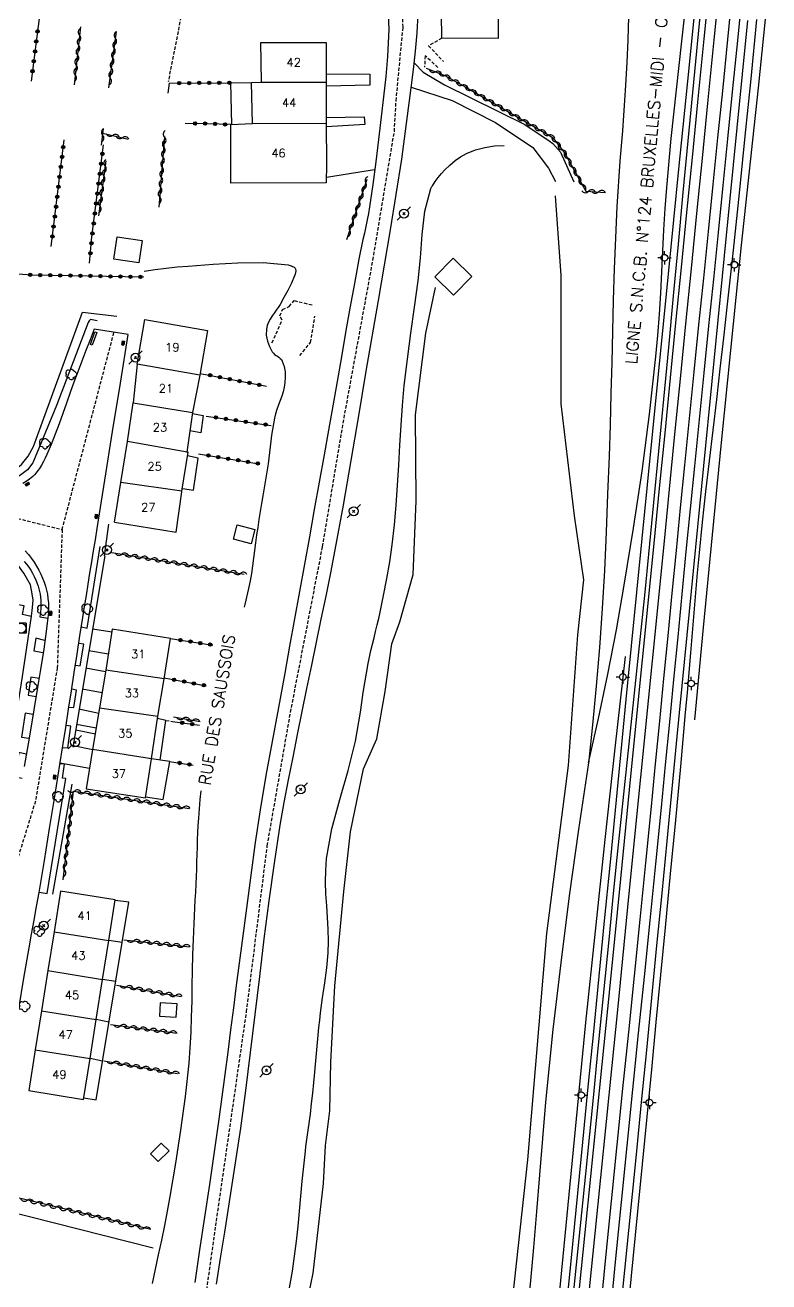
# Model space of a CAD drawing. Header units: millimetres. Extents: x 149998 to 151001, y 150999 to 152001.
# Drawn here: x 150264.9 to 150376.3, y 151221.3 to 151409.5 of the extents above; entities that cross this region are included whole.
import ezdxf
from ezdxf.enums import TextEntityAlignment as Align

# ---------------------------------------------------------------- set-up
doc = ezdxf.new("R2010")
doc.units = ezdxf.units.MM
doc.linetypes.add('DASHED', pattern=[0.75, 0.5, -0.25])
doc.layers.get('0').update_dxf_attribs({"linetype": 'CONTINUOUS'})
for name, color, linetype in [('W0001', 6, 'DASHED'), ('W0008', 7, 'CONTINUOUS'), ('W0014', 7, 'CONTINUOUS'), ('W0017', 7, 'CONTINUOUS'), ('W0101', 7, 'CONTINUOUS'), ('W0104', 1, 'CONTINUOUS'), ('W0112', 1, 'DASHED'), ('W0211', 2, 'CONTINUOUS'), ('W0214', 2, 'CONTINUOUS'), ('W0300', 7, 'CONTINUOUS'), ('W0310', 3, 'CONTINUOUS'), ('W0322', 7, 'CONTINUOUS'), ('W0323', 7, 'CONTINUOUS'), ('W0330', 7, 'CONTINUOUS'), ('W0333', 7, 'CONTINUOUS'), ('W0401', 7, 'CONTINUOUS'), ('W0402', 7, 'CONTINUOUS'), ('W0420', 7, 'CONTINUOUS'), ('W0473', 7, 'CONTINUOUS'), ('W0610', 7, 'CONTINUOUS'), ('W0700', 7, 'CONTINUOUS'), ('W0989', 7, 'CONTINUOUS'), ('W0991', 7, 'CONTINUOUS'), ('W1102', 7, 'CONTINUOUS')]:
    doc.layers.add(name, color=color, linetype=linetype)
doc.styles.get("Standard").update_dxf_attribs({"font": 'romans.shx', "width": 0.85})

# ---------------------------------------------------------------- blocks, each defined once
blk = doc.blocks.new('T300')
for p, q in [((-0.8, 0.51), (-0.86, 0.34)), ((-0.86, 0.34), (-0.86, 0.17)), ((-0.86, 0.17), (-0.74, 0.06)), ((-0.69, 0.63), (-0.8, 0.51)), ((-0.8, -0.06), (-0.74, 0.06)), ((-0.74, 0.06), (-0.69, 0.11)), ((-0.57, 0.69), (-0.69, 0.63)), ((-0.46, 0.69), (-0.57, 0.69)), ((-0.29, 0.63), (-0.46, 0.69)), ((-0.29, 0.63), (-0.17, 0.74)), ((-0.23, 0.57), (-0.29, 0.63)), ((-0.17, 0.74), (-0.06, 0.8)), ((-0.06, 0.8), (0.06, 0.8)), ((0.06, 0.8), (0.23, 0.74)), ((0.23, 0.74), (0.34, 0.63)), ((0.34, 0.63), (0.4, 0.51)), ((0.46, 0.46), (0.34, 0.46)), ((0.4, 0.51), (0.4, 0.46)), ((0.57, 0.4), (0.46, 0.46)), ((0.57, 0.4), (0.69, 0.29)), ((0.69, 0.29), (0.74, 0.17)), ((0.74, 0.06), (0.69, -0.17)), ((0.74, 0.17), (0.74, 0.06)), ((-0.8, -0.17), (-0.8, -0.06)), ((-0.8, -0.23), (-0.8, -0.17)), ((-0.74, -0.34), (-0.8, -0.23)), ((-0.69, -0.4), (-0.74, -0.34)), ((-0.51, -0.46), (-0.69, -0.4)), ((-0.4, -0.46), (-0.51, -0.46)), ((-0.4, -0.46), (-0.34, -0.46)), ((-0.34, -0.46), (-0.34, -0.4)), ((-0.34, -0.51), (-0.34, -0.46)), ((-0.29, -0.63), (-0.34, -0.51)), ((-0.17, -0.74), (-0.29, -0.63)), ((-0.06, -0.8), (-0.17, -0.74)), ((0.06, -0.8), (-0.06, -0.8)), ((0.17, -0.74), (0.06, -0.8)), ((0.23, -0.69), (0.17, -0.74)), ((0.29, -0.46), (0.23, -0.46)), ((0.29, -0.63), (0.23, -0.69)), ((0.46, -0.4), (0.29, -0.46)), ((0.34, -0.51), (0.29, -0.63)), ((0.34, -0.51), (0.34, -0.46)), ((0.57, -0.34), (0.46, -0.4)), ((0.63, -0.29), (0.57, -0.34)), ((0.69, -0.17), (0.63, -0.29))]:
    blk.add_line(p, q)
blk = doc.blocks.new('T473')
for p, q in [((-0.166667, 0.166667), (0.166667, -0.166667)), ((-0.166667, -0.166667), (0.166667, 0.166667)), ((0.500001, 0.500001), (1.000002, 1.000002)), ((-1.000002, -1.000002), (-0.500001, -0.500001))]:
    blk.add_line(p, q)
blk.add_ellipse((0, 0), major_axis=(0.471405, 0.471405), ratio=1, start_param=5.4977871438, end_param=11.780972451)
blk = doc.blocks.new('T610')
for p, q in [((-0.500001, 0), (-1.000002, 0)), ((0, 0.500001), (0, 1.000002)), ((0.500001, 0), (1.000002, 0)), ((0, -0.500001), (0, -1.000002))]:
    blk.add_line(p, q)
blk.add_ellipse((0, 0), major_axis=(-0.353554, 0.353554), ratio=1, start_param=3.926990817, end_param=10.2101761242)
blk = doc.blocks.new('T401')
for p, q in [((-0.3, 0.3), (0, 0.3)), ((-0.3, -0.25), (-0.3, 0.3)), ((-0.3, 0.15), (0, 0.15)), ((-0.3, 0), (0, 0)), ((0, 0.3), (0, -0.25)), ((-0.3, -0.15), (0, -0.15)), ((-0.3, -0.25), (-0.3, -0.3)), ((-0.3, -0.3), (0, -0.3)), ((0, -0.3), (0, -0.25))]:
    blk.add_line(p, q)
blk = doc.blocks.new('T420')
for p, q in [((0.75, 0.75), (-0.75, 0.75)), ((-0.75, 0.75), (-0.75, -0.75)), ((0.75, 0.75), (0.75, -0.75)), ((0.75, -0.75), (-0.75, -0.75))]:
    blk.add_line(p, q)
blk.add_ellipse((0, 0), major_axis=(-0.53, 0.53), ratio=1, start_param=3.926991, end_param=10.210176)
blk = doc.blocks.new('t310o')
at = {"color": 0, "linetype": 'Continuous'}
for centre, start, end in [((-0.5, 0.38), 216.8699, 323.1304), ((0.5, -0.37), 36.8699, 143.1303)]:
    blk.add_arc(centre, 0.625, start, end, dxfattribs=at)
blk = doc.blocks.new('t323o')
at = {"color": 0, "linetype": 'Continuous'}
for radius in [0.25, 0.15]:
    blk.add_circle((0, 0), radius, dxfattribs=at)
blk = doc.blocks.new('t322o')
at = {"color": 0, "linetype": 'Continuous'}
for radius in [0.25, 0.15]:
    blk.add_circle((0, 0), radius, dxfattribs=at)

msp = doc.modelspace()

# ---------------------------------------------------------------- linework, layer by layer
at = {"layer": 'W0001'}
for points in [[(150287.74, 151171), (150287.63, 151173.52), (150288.22, 151188.39), (150290.55, 151208.94), (150293.44, 151229.66), (150298.06, 151261.73), (150301.16, 151286.59), (150304.65, 151306.6), (150309.45, 151331.41), (150312.53, 151349.9), (150316.99, 151374.32), (150320.2, 151393.6), (150320.46, 151398.2), (150321.5, 151409.2), (150320.9, 151429)], [(150270.43, 151333.96), (150278.2, 151363.51)], [(150193.22, 151354.82), (150209.02, 151350.07), (150244.12, 151340.6), (150270.43, 151333.96)], [(150270.43, 151333.96), (150269.7, 151313.27), (150266.43, 151293.28), (150260.65, 151274.61)]]:
    msp.add_lwpolyline(points, dxfattribs=at)
at = {"layer": 'W0008'}
for points in [[(150318.79, 151421.76), (150318.83, 151420.39), (150318.88, 151419.02), (150318.93, 151417.65), (150318.98, 151416.28), (150319.03, 151415.23), (150319.09, 151414.17), (150319.16, 151413.12), (150319.22, 151412.06), (150319.28, 151411.01), (150319.33, 151409.95), (150319.35, 151408.89), (150319.33, 151407.84), (150319.18, 151404.81), (150318.91, 151401.8), (150318.56, 151398.79), (150318.22, 151395.79), (150317.83, 151392.41), (150317.41, 151389.04), (150316.96, 151385.67), (150316.48, 151382.31)], [(150322.71, 151400.11), (150323.06, 151402.86), (150323.36, 151405.62), (150323.6, 151408.38), (150323.75, 151411.15)], [(150293.56, 151220.96), (150294.17, 151224.85), (150294.79, 151228.74), (150295.41, 151232.63), (150296.02, 151236.52), (150296.62, 151240.41), (150297.18, 151244.31), (150297.96, 151249.97), (150298.67, 151255.65), (150299.36, 151261.32), (150300.03, 151267), (150300.72, 151272.68), (150301.45, 151278.35), (150302.23, 151284.01), (150303.1, 151289.67), (150303.69, 151293.08), (150304.34, 151296.47), (150305.02, 151299.86), (150305.69, 151303.26), (150306.39, 151306.72), (150307.1, 151310.18), (150307.82, 151313.63), (150308.54, 151317.09), (150309.26, 151320.54), (150309.97, 151324), (150310.66, 151327.47), (150311.33, 151330.93), (150312.56, 151337.61), (150313.72, 151344.3), (150314.86, 151350.99), (150316, 151357.68), (150317.84, 151368.26), (150319.64, 151378.85), (150321.3, 151389.46), (150322.71, 151400.11)], [(150316.48, 151382.31), (150316.32, 151381.32), (150316.13, 151380.33), (150315.93, 151379.35), (150315.72, 151378.37), (150315.5, 151377.39), (150315.29, 151376.42), (150315.08, 151375.44), (150314.89, 151374.45), (150314.22, 151370.8), (150313.55, 151367.14), (150312.9, 151363.48), (150312.26, 151359.82), (150311.62, 151356.15), (150310.98, 151352.49), (150310.34, 151348.83), (150309.68, 151345.17), (150308.95, 151341.08), (150308.21, 151336.98), (150307.47, 151332.89), (150306.73, 151328.8), (150305.99, 151324.71), (150305.25, 151320.61), (150304.51, 151316.52), (150303.77, 151312.43), (150302.83, 151307.33), (150301.88, 151302.23), (150300.96, 151297.13), (150300.1, 151292.01), (150299.36, 151287.11), (150298.69, 151282.2), (150298.05, 151277.28), (150297.4, 151272.37), (150296.96, 151269.03), (150296.52, 151265.69), (150296.09, 151262.35), (150295.66, 151259.01), (150295.23, 151255.67), (150294.8, 151252.34), (150294.36, 151249), (150293.91, 151245.66), (150293.22, 151240.76), (150292.5, 151235.86), (150291.76, 151230.96), (150291.02, 151226.07), (150290.29, 151221.17)], [(150275.25, 151363.98), (150274.63, 151362.38), (150274, 151360.78), (150273.39, 151359.18), (150272.77, 151357.57), (150272.2, 151356.02), (150271.64, 151354.47), (150271.09, 151352.91), (150270.54, 151351.35), (150269.98, 151349.8), (150269.4, 151348.25), (150268.78, 151346.72), (150268.12, 151345.2), (150267.88, 151344.66), (150267.62, 151344.14), (150267.34, 151343.62), (150267.03, 151343.12), (150266.8, 151342.79), (150266.56, 151342.48), (150266.3, 151342.18), (150266.02, 151341.9), (150265.55, 151341.52), (150265.06, 151341.18), (150264.54, 151340.87)], [(150280.3, 151363.17), (150275.25, 151363.98)], [(150266.99, 151279.58), (150267.78, 151284.39), (150268.55, 151289.19), (150269.32, 151294), (150270.09, 151298.8), (150270.53, 151301.55), (150270.96, 151304.3), (150271.38, 151307.05), (150271.81, 151309.79), (150272.24, 151312.54), (150272.67, 151315.29), (150273.1, 151318.04), (150273.53, 151320.79), (150273.8, 151322.45), (150274.07, 151324.11), (150274.33, 151325.78), (150274.6, 151327.44), (150274.87, 151329.11), (150275.14, 151330.77), (150275.41, 151332.44), (150275.68, 151334.1), (150276.84, 151341.37), (150278, 151348.63), (150279.15, 151355.9), (150280.3, 151363.17)], [(150264.87, 151330.79), (150265.37, 151330.22), (150265.84, 151329.63), (150266.24, 151329.07), (150266.6, 151328.49), (150266.93, 151327.89), (150267.24, 151327.28), (150267.49, 151326.7), (150267.73, 151326.1), (150267.93, 151325.5), (150268.09, 151324.89), (150268.22, 151324.27), (150268.31, 151323.64), (150268.37, 151323), (150268.4, 151322.37), (150268.38, 151321.55), (150268.3, 151320.73), (150268.2, 151319.92), (150268.1, 151319.1), (150267.69, 151316.06), (150267.21, 151313.02), (150266.71, 151309.99), (150266.21, 151306.96), (150265.5, 151302.72), (150264.76, 151298.48)]]:
    msp.add_lwpolyline(points, dxfattribs=at)
at = {"layer": 'W0014'}
for points in [[(150204.99, 151382.59), (150200.78, 151370.11), (150200.51, 151368.57), (150200.51, 151366.74), (150200.85, 151363.88), (150201.89, 151361.12), (150202.98, 151359.21), (150204.57, 151357.57), (150206.6, 151355.91), (150208.11, 151355.1), (150222.17, 151351.41), (150239.36, 151346.91), (150254.14, 151342.94), (150256.73, 151342.33), (150258.89, 151342.04), (150260.82, 151342.06), (150262.17, 151342.3), (150263.36, 151342.92), (150264.35, 151343.69), (150265.32, 151344.96), (150266.12, 151346.41), (150273.49, 151366.52), (150278.6, 151365.9)], [(150275.7, 151365.23), (150274.69, 151365.43), (150274.46, 151365.22), (150274.34, 151364.99), (150269.58, 151352.55), (150266.02, 151343.96), (150265.22, 151342.9), (150264.03, 151341.99), (150262.84, 151341.37), (150261.29, 151340.99), (150259.92, 151340.88), (150258.86, 151340.87), (150254.19, 151341.65), (150253.31, 151341.88), (150253.1, 151341.06)], [(150262.13, 151297.1), (150264.48, 151311.98), (150265.82, 151321), (150266.01, 151322.29), (150266.11, 151323.4), (150265.93, 151324.35), (150265.67, 151325.7), (150264.67, 151327.41), (150263.64, 151328.88), (150261.55, 151330.4), (150259.96, 151331.27), (150257.43, 151332.12), (150251.76, 151333.72), (150235.38, 151337.87), (150223.08, 151340.94), (150200.91, 151346.87), (150194.69, 151348.57)], [(150276.77, 151330.04), (150277.44, 151334.75)], [(150276.82, 151330.04), (150272.04, 151301.36)], [(150273.31, 151319.38), (150274.16, 151319.21), (150276.15, 151331.42)], [(150264.76, 151329.2), (150265.11, 151328.79), (150265.43, 151328.35), (150265.72, 151327.9), (150266, 151327.41), (150266.25, 151326.91), (150266.47, 151326.4), (150266.68, 151325.87), (150266.82, 151325.48), (150266.95, 151325.08), (150267.06, 151324.68), (150267.14, 151324.27), (150267.2, 151323.83), (150267.24, 151323.38), (150267.25, 151322.93), (150267.24, 151322.48), (150267.23, 151322.09), (150267.19, 151321.69), (150267.14, 151321.3), (150267.07, 151320.91)], [(150267.07, 151320.91), (150268.29, 151320.69)], [(150267.84, 151317.35), (150266.47, 151317.71), (150266.18, 151315.8), (150267.57, 151315.56)], [(150272.41, 151313.67), (150273.15, 151313.56), (150273.69, 151316.79), (150272.92, 151316.92)], [(150266.97, 151311.66), (150265.72, 151311.87), (150265.33, 151309.15), (150266.54, 151308.96)], [(150271.44, 151307.38), (150272.19, 151307.33), (150272.6, 151309.89), (150271.86, 151310.05)], [(150266.09, 151306.26), (150264.88, 151306.47), (150264.35, 151302.86), (150265.48, 151302.71)], [(150270.49, 151301.3), (150271.28, 151301.27), (150271.74, 151304.5), (150271.02, 151304.64)], [(150265.06, 151300.31), (150263.92, 151300.55), (150263.4, 151296.92), (150264.44, 151296.71)], [(150267.01, 151279.64), (150268.18, 151279.45), (150270.97, 151296.66), (150270.48, 151296.72), (150270.77, 151298.83), (150270.1, 151298.87)], [(150271.9, 151295.83), (150268.98, 151279.34)], [(150262.46, 151253.04), (150263.2, 151257.61), (150263.95, 151262.18), (150264.71, 151266.75), (150265.5, 151271.31), (150265.86, 151273.38), (150266.23, 151275.45), (150266.61, 151277.52), (150266.99, 151279.58)]]:
    msp.add_lwpolyline(points, dxfattribs=at)
at = {"layer": 'W0017'}
for points in [[(150323.17, 151403.88), (150324.54, 151402.47), (150327.7, 151400.59), (150339.75, 151394.63), (150343.39, 151392.18), (150343.92, 151391.81), (150345.07, 151390.49), (150347.08, 151386.02)], [(150322.72, 151400.23), (150328.84, 151398.22), (150335.34, 151394.91), (150340.97, 151391.17), (150343.27, 151388.09), (150344.32, 151386.11)], [(150317.21, 151387.83), (150310.01, 151386.67)], [(150265.81, 151320.95), (150264.51, 151321.22), (150264.75, 151322.53), (150263.85, 151322.71)], [(150277.92, 151318.58), (150274.99, 151319.05)], [(150277.39, 151315.29), (150274.44, 151315.79)], [(150273.97, 151313.25), (150276.92, 151312.68)], [(150273.45, 151310.11), (150276.42, 151309.54)], [(150272.94, 151307.09), (150275.92, 151306.45)], [(150275.44, 151303.31), (150272.46, 151303.93)], [(150272.56, 151304.82), (150275.55, 151304.29)], [(150275.04, 151300.95), (150272.07, 151301.56)], [(150270.08, 151299.02), (150274.53, 151298.22)]]:
    msp.add_lwpolyline(points, dxfattribs=at)
at = {"layer": 'W0101'}
msp.add_lwpolyline([(150335.77, 151407.53), (150327.3, 151407.54), (150327.18, 151418.58), (150335.72, 151418.64)], close=True, dxfattribs=at)
for points in [[(150300.32, 151400.99), (150300.21, 151406.92), (150309.97, 151406.91)], [(150309.97, 151406.91), (150309.99, 151400.96)], [(150298.95, 151394.79), (150298.8, 151400.92), (150300.32, 151400.99)], [(150309.99, 151400.96), (150310, 151394.85)], [(150310, 151394.85), (150310.02, 151388.68), (150310, 151385.88), (150295.69, 151385.86), (150295.68, 151394.61), (150298.95, 151394.79)], [(150281.65, 151358.73), (150282.81, 151365.42), (150292.23, 151363.79)], [(150292.23, 151363.79), (150291.08, 151357.1)], [(150281.65, 151358.73), (150281.06, 151352.95)], [(150291.08, 151357.1), (150289.98, 151351.48)], [(150280.22, 151347.14), (150280.22, 151347.15), (150281.06, 151352.95)], [(150289.98, 151351.48), (150289.13, 151345.58), (150289.14, 151345.58)], [(150279.24, 151341.03), (150280.22, 151347.14)], [(150288.36, 151339.7), (150289.29, 151345.55), (150289.14, 151345.58)], [(150278.29, 151335.05), (150279.24, 151341.03)], [(150278.29, 151335.05), (150287.51, 151333.59), (150288.35, 151339.61), (150288.36, 151339.7)], [(150277.94, 151319.03), (150276.96, 151312.92)], [(150285.72, 151311.6), (150286.67, 151317.64), (150277.94, 151319.03)], [(150276.96, 151312.92), (150276.05, 151307.27)], [(150284.76, 151306.02), (150285.72, 151311.6)], [(150276.05, 151307.27), (150275, 151301.01)], [(150283.8, 151299.63), (150284.76, 151306.02)], [(150275, 151301.01), (150274.01, 151295.15), (150282.92, 151293.8), (150283.8, 151299.63)], [(150270.21, 151279.82), (150269.24, 151273.73)], [(150277.42, 151272.42), (150278.39, 151278.52), (150270.21, 151279.82)], [(150269.24, 151273.73), (150268.3, 151267.9)], [(150276.49, 151266.59), (150277.42, 151272.42)], [(150268.3, 151267.9), (150267.34, 151261.9)], [(150275.54, 151260.59), (150276.49, 151266.59)], [(150267.34, 151261.9), (150266.41, 151256.05)], [(150274.61, 151254.74), (150275.54, 151260.59)], [(150266.41, 151256.05), (150265.43, 151249.95), (150273.64, 151248.62), (150274.61, 151254.74)]]:
    msp.add_lwpolyline(points, dxfattribs=at)
at = {"layer": 'W0104'}
for points in [[(150295.83, 151394.62), (150295.83, 151394.62), (150295.71, 151400.89), (150298.8, 151400.92)], [(150289.96, 151351.33), (150289.96, 151351.34), (150291.54, 151351.03), (150291.19, 151348.45), (150289.58, 151348.74), (150289.58, 151348.74)], [(150288.43, 151340.11), (150288.46, 151340.11), (150290.1, 151339.85), (150290.81, 151344.67), (150289.21, 151345.01), (150289.2, 151345)], [(150285.1, 151299.44), (150285.1, 151299.44), (150285.98, 151305.38), (150284.71, 151305.68), (150284.71, 151305.67)], [(150282.93, 151293.91), (150282.94, 151293.92), (150285.55, 151293.52), (150286.54, 151299.23), (150283.48, 151299.68), (150283.48, 151299.68)], [(150273.68, 151248.87), (150273.67, 151248.87), (150275.54, 151248.57), (150280.41, 151278.14), (150278.37, 151278.39)], [(150278.37, 151278.39), (150278.37, 151278.39)], [(150279.42, 151272.12), (150277.42, 151272.42), (150277.42, 151272.43)], [(150278.46, 151266.29), (150276.49, 151266.59), (150276.49, 151266.59)], [(150277.45, 151260.17), (150275.54, 151260.59), (150275.54, 151260.59)], [(150276.49, 151254.36), (150274.61, 151254.74)]]:
    msp.add_lwpolyline(points, dxfattribs=at)
for points in [[(150278.17, 151374.46), (150278.66, 151377.83), (150282.42, 151377.28), (150281.93, 151373.92)], [(150329.02, 151374.63), (150326.27, 151371.82), (150329.08, 151369.08), (150331.83, 151371.89)], [(150296.1, 151332.53), (150296.66, 151334.65), (150299.31, 151333.95), (150298.74, 151331.82)], [(150285.14, 151263.1), (150285.02, 151261.09), (150287.52, 151260.94), (150287.65, 151262.94)], [(150283.67, 151240.45), (150285.28, 151242.07), (150286.44, 151240.93), (150284.83, 151239.3), (150283.67, 151240.45)]]:
    msp.add_lwpolyline(points, close=True, dxfattribs=at)
at = {"layer": 'W0112'}
for points in [[(150288.3, 151419.3), (150288.14, 151417.82), (150288.03, 151416.48), (150287.39, 151411.96), (150287.54, 151411.64), (150288.37, 151411.48), (150286.32, 151401.04)], [(150327.3, 151407.54), (150325.33, 151406.41), (150327.57, 151404.05)], [(150326.71, 151403.18), (150324.81, 151404.93), (150324.73, 151403.2)], [(150301.87, 151361.92), (150303.37, 151365.32), (150303.06, 151365.98), (150303.46, 151366.92), (150304.43, 151367.37), (150305.19, 151368.25), (150307.98, 151367.58)], [(150306.03, 151360.02), (150307.64, 151361.97), (150308.3, 151365.9)], [(150285.98, 151305.36), (150286.96, 151305.23)]]:
    msp.add_lwpolyline(points, dxfattribs=at)
at = {"layer": 'W0211'}
for points in [[(150349.28, 151299.04), (150350.77, 151305.65), (150352.17, 151312.29), (150353.46, 151318.95), (150354.64, 151325.62), (150356.04, 151334.15), (150357.31, 151342.7), (150358.43, 151351.27), (150359.39, 151359.87), (150359.68, 151363.03), (150359.91, 151366.2), (150360.1, 151369.37), (150360.26, 151372.54), (150360.41, 151375.71), (150360.58, 151378.88), (150360.77, 151382.04), (150361.02, 151385.21), (150361.69, 151392.52), (150362.46, 151399.83), (150363.28, 151407.12), (150364.09, 151414.42)], [(150376.31, 151415.83), (150375.51, 151407.97), (150374.69, 151400.12), (150373.85, 151392.27), (150373.02, 151384.41), (150372.18, 151376.56), (150371.36, 151368.71), (150370.55, 151360.85), (150369.17, 151347), (150367.81, 151333.15), (150366.47, 151319.3), (150365.14, 151305.45)], [(150347.08, 151219.92), (150347.68, 151225.77), (150348.28, 151231.63), (150348.88, 151237.48), (150349.48, 151243.4), (150350.07, 151249.33), (150350.65, 151255.25), (150351.24, 151261.18), (150351.82, 151267.1), (150352.41, 151273.02), (150353, 151278.95), (150353.6, 151284.87), (150354.19, 151290.54), (150354.78, 151296.22), (150355.37, 151301.89), (150355.97, 151307.56), (150356.57, 151313.23), (150357.16, 151318.91), (150357.75, 151324.58), (150358.32, 151330.26), (150359.08, 151338), (150359.83, 151345.73), (150360.57, 151353.48), (150361.3, 151361.22), (150362.03, 151368.96), (150362.76, 151376.7), (150363.49, 151384.44), (150364.22, 151392.18), (150366.04, 151411.31)], [(150373.09, 151410.23), (150371.49, 151394.11), (150369.89, 151377.99), (150368.05, 151359.23), (150366.21, 151340.47), (150364.38, 151321.71), (150362.54, 151302.95), (150361.78, 151295.13), (150361.01, 151287.3), (150360.25, 151279.48), (150359.49, 151271.65), (150358.73, 151263.83), (150357.96, 151256.01), (150357.19, 151248.18), (150356.42, 151240.36), (150354.67, 151223.02), (150352.91, 151205.68)], [(150304.14, 151218.45), (150304.92, 151222.91), (150305.26, 151225.14), (150305.54, 151227.38), (150305.78, 151229.63), (150305.99, 151231.88), (150306.19, 151234.13), (150306.4, 151236.37), (150306.62, 151238.62), (150306.88, 151240.86), (150306.96, 151241.56), (150307.06, 151242.26), (150307.15, 151242.95), (150307.25, 151243.64), (150307.35, 151244.34), (150307.44, 151245.03), (150307.53, 151245.73), (150307.62, 151246.42), (150307.8, 151247.99), (150307.97, 151249.57), (150308.13, 151251.14), (150308.28, 151252.71), (150308.39, 151253.82), (150308.5, 151254.93), (150308.6, 151256.04), (150308.7, 151257.15), (150308.81, 151258.26), (150308.91, 151259.37), (150309.03, 151260.48), (150309.14, 151261.59), (150309.43, 151263.83), (150309.77, 151266.06), (150310.07, 151268.3), (150310.27, 151270.55), (150310.32, 151272.32), (150310.27, 151274.09), (150310.18, 151275.85), (150310.06, 151277.61), (150309.95, 151279.38), (150309.89, 151281.15), (150309.91, 151282.92), (150310.05, 151284.7), (150310.83, 151289.15), (150312.02, 151293.54), (150313.3, 151297.88), (150314.37, 151302.25), (150314.65, 151303.7), (150314.9, 151305.15), (150315.12, 151306.61), (150315.34, 151308.08), (150315.55, 151309.54), (150315.77, 151311), (150316.01, 151312.46), (150316.28, 151313.91), (150316.48, 151314.87), (150316.7, 151315.84), (150316.93, 151316.8), (150317.17, 151317.75), (150317.4, 151318.71), (150317.64, 151319.67), (150317.86, 151320.63), (150318.07, 151321.6), (150318.58, 151324.1), (150319.07, 151326.61), (150319.51, 151329.14), (150319.88, 151331.67), (150320.22, 151334.65), (150320.48, 151337.63), (150320.69, 151340.62), (150320.86, 151343.6), (150321.02, 151346.59), (150321.2, 151349.58), (150321.42, 151352.56), (150321.69, 151355.54), (150322.15, 151359.47), (150322.67, 151363.38), (150323.22, 151367.29), (150323.77, 151371.2), (150324.12, 151374.65), (150324.37, 151378.14), (150324.79, 151381.64), (150325.65, 151385.05), (150325.7, 151385.16), (150325.76, 151385.26), (150325.82, 151385.37), (150325.89, 151385.46), (150326.32, 151386.09), (150326.77, 151386.71), (150327.25, 151387.3), (150327.78, 151387.86), (150328.51, 151388.55), (150329.29, 151389.22), (150330.12, 151389.81), (150331.02, 151390.3), (150332.37, 151390.83), (150333.77, 151391.21), (150335.2, 151391.44), (150336.65, 151391.51)], [(150282.71, 151372.64), (150284.36, 151372.91), (150286.01, 151373.13), (150287.67, 151373.3), (150289.33, 151373.43), (150293.04, 151373.69), (150296.77, 151373.92), (150300.53, 151373.94), (150304.27, 151373.6), (150304.44, 151373.57), (150304.61, 151373.52), (150304.78, 151373.46), (150304.94, 151373.38), (150305.07, 151373.32), (150305.2, 151373.24), (150305.32, 151373.13), (150305.41, 151372.99), (150305.45, 151372.72), (150305.41, 151372.45), (150305.32, 151372.2), (150305.23, 151371.97), (150304.79, 151370.85), (150304.24, 151369.77), (150303.65, 151368.73), (150303.07, 151367.68), (150302.81, 151367.23), (150302.51, 151366.8), (150302.2, 151366.38), (150301.9, 151365.95), (150301.6, 151365.5), (150301.35, 151365.02), (150301.15, 151364.51), (150301.03, 151363.97), (150301.02, 151363.07), (150301.2, 151362.19), (150301.51, 151361.36), (150301.92, 151360.58), (150302.07, 151360.37), (150302.26, 151360.2), (150302.47, 151360.05), (150302.68, 151359.91), (150302.88, 151359.76), (150303.09, 151359.6), (150303.27, 151359.41), (150303.41, 151359.19), (150303.7, 151358.41), (150303.82, 151357.59), (150303.83, 151356.78), (150303.78, 151355.98), (150303.69, 151355.28), (150303.53, 151354.6), (150303.32, 151353.93), (150303.09, 151353.27), (150302.85, 151352.62), (150302.61, 151351.97), (150302.4, 151351.31), (150302.23, 151350.64), (150302.07, 151349.79), (150301.93, 151348.93), (150301.81, 151348.08), (150301.71, 151347.22), (150301.61, 151346.36), (150301.52, 151345.5), (150301.41, 151344.65), (150301.29, 151343.79), (150301.11, 151342.6), (150300.92, 151341.42), (150300.72, 151340.23), (150300.52, 151339.04), (150300.32, 151337.85), (150300.12, 151336.67), (150299.92, 151335.48), (150299.73, 151334.29), (150299.56, 151333.15), (150299.4, 151332), (150299.26, 151330.85), (150299.11, 151329.7), (150298.95, 151328.55), (150298.78, 151327.4), (150298.59, 151326.26), (150298.37, 151325.12), (150297.82, 151322.74), (150297.71, 151322.35)], [(150349.28, 151299.04), (150347.79, 151289.06), (150346.4, 151279.08), (150345.12, 151269.07), (150343.95, 151259.06), (150343.37, 151253.63), (150342.86, 151248.19), (150342.39, 151242.74), (150341.95, 151237.3), (150341.51, 151231.85), (150341.05, 151226.41), (150340.56, 151220.96), (150340.01, 151215.53), (150338.77, 151204.38), (150337.41, 151193.25), (150336, 151182.13), (150334.62, 151171)], [(150291.22, 151294.83), (150291.07, 151293.55), (150290.96, 151292.15), (150290.86, 151290.75), (150290.78, 151289.66), (150290.72, 151288.57), (150290.68, 151287.48), (150290.64, 151286.39), (150290.61, 151285.3), (150290.57, 151284.2), (150290.54, 151283.11), (150290.49, 151282.02), (150290.44, 151280.84), (150290.39, 151279.66), (150290.33, 151278.48), (150290.27, 151277.3), (150290.21, 151276.12), (150290.16, 151274.94), (150290.1, 151273.76), (150290.05, 151272.58), (150289.97, 151270.26), (150289.92, 151267.94), (150289.88, 151265.63), (150289.84, 151263.31), (150289.78, 151261), (150289.7, 151258.68), (150289.58, 151256.36), (150289.4, 151254.05), (150288.87, 151249.03), (150288.18, 151244.03), (150287.4, 151239.04), (150286.56, 151234.07), (150286.17, 151231.88), (150285.75, 151229.71), (150285.3, 151227.53), (150284.84, 151225.36), (150284.38, 151223.19), (150283.93, 151221.02)]]:
    msp.add_lwpolyline(points, dxfattribs=at)
at = {"layer": 'W0214'}
for points in [[(150373.74, 151495.64), (150372.14, 151480.06), (150370.54, 151464.48), (150368.95, 151448.9), (150367.36, 151433.31), (150365.83, 151418.18), (150364.31, 151403.05), (150362.79, 151387.92), (150361.27, 151372.78), (150359.67, 151356.72), (150358.08, 151340.66), (150356.49, 151324.59), (150354.9, 151308.53), (150354.08, 151300.24), (150353.27, 151291.95), (150352.46, 151283.66), (150351.64, 151275.37), (150350.83, 151267.08), (150350.02, 151258.79), (150349.2, 151250.51), (150348.38, 151242.22), (150346.62, 151224.41), (150344.85, 151206.61)], [(150355.26, 151410.74), (150355.16, 151407.33), (150355.03, 151403.92), (150354.85, 151400.52), (150354.7, 151398.24), (150354.53, 151395.97), (150354.36, 151393.7), (150354.17, 151391.43), (150353.99, 151389.15), (150353.82, 151386.88), (150353.67, 151384.61), (150353.53, 151382.33), (150353.32, 151377.66), (150353.14, 151373), (150353, 151368.33), (150352.88, 151363.66), (150352.77, 151358.99), (150352.65, 151354.32), (150352.52, 151349.65), (150352.36, 151344.98), (150352.15, 151339.27), (150351.94, 151333.55), (150351.68, 151327.83), (150351.35, 151322.12), (150350.93, 151316.32), (150350.44, 151310.52), (150349.89, 151304.73), (150349.27, 151298.95)], [(150355.3, 151217.62), (150355.98, 151224.72), (150356.67, 151231.81), (150357.36, 151238.9), (150358.06, 151245.99), (150358.75, 151253.08), (150359.44, 151260.17), (150360.13, 151267.27), (150360.81, 151274.36), (150361.58, 151282.4), (150362.35, 151290.45), (150363.1, 151298.5), (150363.84, 151306.55), (150364.1, 151309.53), (150364.35, 151312.53), (150364.6, 151315.52), (150364.84, 151318.51), (150365.09, 151321.5), (150365.34, 151324.49), (150365.61, 151327.48), (150365.9, 151330.47), (150366.37, 151335.07), (150366.88, 151339.67), (150367.4, 151344.27), (150367.94, 151348.87), (150368.49, 151353.46), (150369.03, 151358.06), (150369.56, 151362.66), (150370.07, 151367.26), (150370.99, 151375.8), (150371.89, 151384.35), (150372.77, 151392.9), (150373.64, 151401.45), (150374.52, 151410.35)], [(150340.32, 151171), (150341.07, 151178.85), (150341.82, 151186.7), (150342.57, 151194.55), (150343.33, 151202.39), (150344.71, 151216.83), (150346.08, 151231.26), (150347.47, 151245.69), (150348.91, 151260.12), (150350.33, 151273.83), (150351.79, 151287.53), (150353.29, 151301.23), (150354.83, 151314.93)]]:
    msp.add_lwpolyline(points, dxfattribs=at)
at = {"layer": 'W0310'}
for points in [[(150273.17, 151409.25), (150272.22, 151400.57)], [(150277.44, 151400.11), (150278.55, 151408.56)], [(150324.96, 151403.07), (150327.74, 151401.97), (150330.9, 151400.22), (150343.45, 151392.97), (150343.98, 151392.58), (150345.7, 151390.38), (150348.89, 151384.65), (150351.83, 151384.47)], [(150276.31, 151391.53), (150276.64, 151394.05)], [(150276.55, 151393.34), (150280.31, 151392.45)], [(150285.78, 151392.83), (150284.91, 151382.27)], [(150276.96, 151389.18), (150275.88, 151380.96)], [(150316.09, 151386.37), (150313.03, 151377.35)], [(150277.89, 151330.51), (150297.7, 151327.3)], [(150287.09, 151305.91), (150291.12, 151305.23)], [(150270.6, 151281.5), (150272.14, 151294.8), (150289.52, 151292.2)], [(150279.66, 151272.53), (150289.51, 151271.49)], [(150278.59, 151265.73), (150288.24, 151264.05)], [(150277.7, 151259.81), (150287.67, 151258.55)], [(150276.66, 151254.4), (150287.7, 151252.51)], [(150283.74, 151229.12), (150261.69, 151234.35), (150261.68, 151234.36), (150252.04, 151236.58)]]:
    msp.add_lwpolyline(points, dxfattribs=at)
at = {"layer": 'W0322'}
msp.add_lwpolyline([(150249.21, 151373.38), (150265.86, 151372.11), (150282.65, 151371.8)], dxfattribs=at)
at = {"layer": 'W0323'}
for points in [[(150267.21, 151412.1), (150265.8, 151401.13)], [(150286.48, 151400.81), (150286.25, 151399.33)], [(150286.48, 151400.81), (150295.71, 151400.89)], [(150295.68, 151394.61), (150292.21, 151394.75), (150288.84, 151394.79)], [(150268.79, 151376.37), (150270.74, 151392.36)], [(150274.51, 151373.86), (150274.9, 151377.79), (150276.63, 151391.58)], [(150291.12, 151357.36), (150301.06, 151355.42)], [(150291.99, 151350.97), (150301.77, 151349.56)], [(150290.86, 151345.3), (150299.92, 151343.83)], [(150286.67, 151317.64), (150293, 151316.67)], [(150285.74, 151311.74), (150292, 151310.58)], [(150286.94, 151305.24), (150291.03, 151304.69)], [(150286.53, 151299.22), (150290.05, 151298.69)]]:
    msp.add_lwpolyline(points, dxfattribs=at)
at = {"layer": 'W0330'}
for points in [[(150344.3, 151383.96), (150345.12, 151372.01), (150345.13, 151352.77), (150347.16, 151336.04), (150348.55, 151326.45), (150347.63, 151318.22), (150346.25, 151298.61), (150342.99, 151273.46), (150340.15, 151239.57), (150334.52, 151187.79), (150332.35, 151171)], [(150298.27, 151171), (150298.75, 151184.89), (150303.85, 151202.21), (150308.04, 151222.57), (150309.6, 151236.02), (150309.86, 151241.7), (150310.54, 151246.9), (150310.69, 151254.19), (150311.28, 151265.61), (150312.65, 151279.73), (150313.64, 151288.71), (150315.59, 151298.14), (150317.56, 151302.63), (150318.82, 151309.73), (150319.8, 151316.86), (150321.02, 151320.14), (150323.01, 151327.21), (150323.45, 151338.29), (150323.36, 151351.16), (150324.91, 151363.4), (150326.35, 151370.2)], [(150232.83, 151238.57), (150261.8, 151232.05), (150284.05, 151226.4)]]:
    msp.add_lwpolyline(points, dxfattribs=at)
at = {"layer": 'W0333'}
for points in [[(150309.98, 151402.23), (150316.52, 151402.17), (150316.55, 151400.54), (150309.99, 151400.39)], [(150310, 151395.7), (150315.68, 151395.77), (150315.78, 151394.63), (150310.01, 151394.29)]]:
    msp.add_lwpolyline(points, dxfattribs=at)
at = {"layer": 'W0402'}
msp.add_lwpolyline([(150274.66, 151361.69), (150275.34, 151363.57), (150275.63, 151363.47), (150274.95, 151361.58)], close=True, dxfattribs=at)
at = {"layer": 'W0700'}
for points in [[(150367.52, 151416.96), (150366.57, 151407.47), (150365.62, 151397.98), (150364.8, 151389.71), (150363.98, 151381.45), (150363.16, 151373.19), (150362.34, 151364.93), (150361.52, 151356.67), (150360.7, 151348.41), (150359.88, 151340.15), (150359.06, 151331.89), (150357.33, 151314.47), (150355.59, 151297.04), (150353.86, 151279.62), (150352.12, 151262.19), (150351.28, 151253.82), (150350.44, 151245.44), (150349.59, 151237.07), (150348.75, 151228.69), (150347.9, 151220.32)], [(150369.02, 151416.81), (150368.07, 151407.32), (150367.12, 151397.83), (150366.29, 151389.57), (150365.47, 151381.31), (150364.65, 151373.05), (150363.83, 151364.78), (150363.01, 151356.52), (150362.19, 151348.26), (150361.37, 151340), (150360.55, 151331.74), (150358.82, 151314.32), (150357.09, 151296.89), (150355.35, 151279.47), (150353.61, 151262.04), (150352.77, 151253.67), (150351.93, 151245.29), (150351.09, 151236.92), (150350.24, 151228.54), (150349.4, 151220.17)], [(150370.87, 151415.05), (150370.11, 151407.35), (150369.34, 151399.65), (150368.63, 151392.64), (150367.92, 151385.63), (150367.21, 151378.63), (150366.5, 151371.62), (150365.78, 151364.61), (150365.07, 151357.6), (150364.36, 151350.6), (150363.66, 151343.59), (150363.03, 151337.2), (150362.4, 151330.81), (150361.78, 151324.42), (150361.16, 151318.03), (150360.54, 151311.64), (150359.91, 151305.25), (150359.29, 151298.86), (150358.66, 151292.47), (150357.81, 151284.03), (150356.97, 151275.58), (150356.11, 151267.14), (150355.26, 151258.69), (150354.4, 151250.25), (150353.55, 151241.81), (150352.69, 151233.36), (150351.85, 151224.92), (150351.18, 151218.18)], [(150372.36, 151414.9), (150371.6, 151407.2), (150370.83, 151399.5), (150370.13, 151392.49), (150369.42, 151385.48), (150368.7, 151378.48), (150367.99, 151371.47), (150367.27, 151364.46), (150366.56, 151357.46), (150365.86, 151350.45), (150365.15, 151343.44), (150364.52, 151337.05), (150363.89, 151330.66), (150363.27, 151324.27), (150362.65, 151317.88), (150362.03, 151311.49), (150361.41, 151305.1), (150360.78, 151298.71), (150360.15, 151292.32), (150359.31, 151283.88), (150358.46, 151275.43), (150357.6, 151266.99), (150356.75, 151258.55), (150355.89, 151250.1), (150355.04, 151241.66), (150354.19, 151233.21), (150353.34, 151224.77), (150352.67, 151218.05)]]:
    msp.add_lwpolyline(points, dxfattribs=at)
at = {"layer": 'W1102'}
for points in [[(150300.32, 151400.99), (150309.99, 151400.96)], [(150298.95, 151394.79), (150310, 151394.85)], [(150291.08, 151357.1), (150281.65, 151358.73)], [(150281.06, 151352.95), (150289.98, 151351.48)], [(150289.14, 151345.58), (150280.22, 151347.14)], [(150288.36, 151339.7), (150279.24, 151341.03)], [(150285.72, 151311.6), (150276.96, 151312.92)], [(150276.05, 151307.27), (150284.76, 151306.02)], [(150283.8, 151299.63), (150275, 151301.01)], [(150269.24, 151273.73), (150277.42, 151272.43)], [(150268.3, 151267.9), (150276.49, 151266.59)], [(150267.34, 151261.9), (150275.54, 151260.59)], [(150266.41, 151256.05), (150274.61, 151254.74)]]:
    msp.add_lwpolyline(points, dxfattribs=at)

# ---------------------------------------------------------------- block references
at = {"layer": 'W0300'}
for p in [(150271.82, 151357.17), (150267.88, 151346.82), (150267.59, 151321.9), (150274.24, 151322.03), (150265.89, 151310.41), (150269.87, 151293.93), (150267.06, 151273.81), (150264.85, 151262.54)]:
    msp.add_blockref('T300', p, dxfattribs=at)
at = {"layer": 'W0310'}
for p, rotation in [((150273.03, 151408.02), 263.7414718194239), ((150272.87, 151406.53), 263.7414718194239), ((150278.22, 151406.06), 82.52442728712846), ((150278.41, 151407.54), 82.52442728712846), ((150272.71, 151405.04), 263.7414718194239), ((150278.02, 151404.57), 82.52442728712846), ((150272.54, 151403.55), 263.7414718194239), ((150277.83, 151403.08), 82.52442728712846), ((150326.35, 151402.52), 338.3230690440467), ((150272.38, 151402.06), 263.7414718194239), ((150277.63, 151401.59), 82.52442728712846), ((150327.74, 151401.96), 331.0717471891222), ((150329.06, 151401.24), 331.0717471891222), ((150330.37, 151400.51), 331.0717471891222), ((150331.67, 151399.77), 329.9791229950769), ((150332.97, 151399.02), 329.9791229950769), ((150334.27, 151398.27), 329.9791229950769), ((150335.57, 151397.52), 329.9791229950769), ((150336.87, 151396.77), 329.9791229950769), ((150338.17, 151396.02), 329.9791229950769), ((150339.47, 151395.27), 329.9791229950769), ((150276.51, 151393.02), 82.52442728673142), ((150285.78, 151392.74), 265.2909825903378), ((150340.76, 151394.52), 329.9791229950769), ((150342.06, 151393.77), 329.9791229950769), ((150343.36, 151393.02), 329.9791229950769), ((150278.01, 151393), 346.6287862222651), ((150279.47, 151392.65), 346.6287862222651), ((150285.65, 151391.24), 265.2909825903378), ((150344.44, 151392), 308.0596403944485), ((150285.53, 151389.75), 265.2909825903378), ((150345.36, 151390.81), 308.0596403944485), ((150346.16, 151389.55), 299.1250347398665), ((150276.86, 151388.4), 262.4944059993466), ((150285.41, 151388.25), 265.2909825903378), ((150346.89, 151388.24), 299.1250347398665), ((150276.46, 151385.42), 262.4944059993466), ((150276.66, 151386.91), 262.4944059993466), ((150285.16, 151385.26), 265.2909825903378), ((150285.28, 151386.76), 265.2909825903378), ((150315.92, 151385.88), 251.2645582420058), ((150347.62, 151386.93), 299.1250347398665), ((150348.35, 151385.62), 299.1250347398665), ((150276.27, 151383.93), 262.4944059993466), ((150285.04, 151383.77), 265.2909825903378), ((150315.44, 151384.45), 251.2645582420058), ((150349.28, 151384.63), 356.5877668039137), ((150350.78, 151384.54), 356.5877668039137), ((150276.07, 151382.45), 262.4944059993466), ((150314.48, 151381.61), 251.2645582420058), ((150314.96, 151383.03), 251.2645582420058), ((150313.99, 151380.19), 251.2645582420058), ((150313.51, 151378.77), 251.2645582420058), ((150279.37, 151330.27), 350.7990241612762), ((150280.85, 151330.03), 350.7990241612762), ((150282.33, 151329.79), 350.7990241612762), ((150283.81, 151329.55), 350.7990241612762), ((150285.29, 151329.31), 350.7990241612762), ((150286.77, 151329.07), 350.7990241612762), ((150288.25, 151328.83), 350.7990241612762), ((150289.73, 151328.59), 350.7990241612762), ((150291.21, 151328.35), 350.7990241612762), ((150292.69, 151328.11), 350.7990241612762), ((150294.17, 151327.87), 350.7990241612762), ((150295.65, 151327.63), 350.7990241612762), ((150297.13, 151327.39), 350.7990241612762), ((150288.57, 151305.66), 350.4934587889556), ((150290.04, 151305.41), 350.4934587889556), ((150272.26, 151294.78), 351.5206865442221), ((150271.99, 151293.42), 83.3841976217629), ((150273.74, 151294.56), 351.5206865442221), ((150275.23, 151294.34), 351.5206865442221), ((150276.71, 151294.11), 351.5206865442221), ((150278.19, 151293.89), 351.5206865442221), ((150279.68, 151293.67), 351.5206865442221), ((150271.81, 151291.93), 83.3841976217629), ((150281.16, 151293.45), 351.5206865442221), ((150282.64, 151293.23), 351.5206865442221), ((150284.13, 151293.01), 351.5206865442221), ((150285.61, 151292.79), 351.5206865442221), ((150287.1, 151292.57), 351.5206865442221), ((150288.58, 151292.34), 351.5206865442221), ((150271.64, 151290.44), 83.3841976217629), ((150271.29, 151287.46), 83.3841976217629), ((150271.47, 151288.95), 83.3841976217629), ((150271.12, 151285.97), 83.3841976217629), ((150270.95, 151284.48), 83.3841976217629), ((150270.78, 151282.99), 83.3841976217629), ((150281.15, 151272.37), 353.9900856623933), ((150282.64, 151272.21), 353.9900856623933), ((150284.13, 151272.06), 353.9900856623933), ((150285.63, 151271.9), 353.9900856623933), ((150287.12, 151271.74), 353.9900856623933), ((150288.61, 151271.59), 353.9900856623933), ((150280.06, 151265.48), 350.129933445709), ((150281.54, 151265.22), 350.129933445709), ((150283.02, 151264.96), 350.129933445709), ((150284.5, 151264.7), 350.129933445709), ((150285.97, 151264.45), 350.129933445709), ((150287.45, 151264.19), 350.129933445709), ((150279.19, 151259.62), 352.7965418297099), ((150280.67, 151259.44), 352.7965418297099), ((150282.16, 151259.25), 352.7965418297099), ((150283.65, 151259.06), 352.7965418297099), ((150285.14, 151258.87), 352.7965418297099), ((150286.63, 151258.68), 352.7965418297099), ((150278.14, 151254.14), 350.3206844059094), ((150279.62, 151253.89), 350.3206844059094), ((150281.1, 151253.64), 350.3206844059094), ((150282.58, 151253.39), 350.3206844059094), ((150284.05, 151253.14), 350.3206844059094), ((150285.53, 151252.88), 350.3206844059094), ((150287.01, 151252.63), 350.3206844059094), ((150265.18, 151233.52), 166.6620696388433), ((150266.64, 151233.17), 166.6620696388433), ((150268.1, 151232.83), 166.6620696388433), ((150269.56, 151232.48), 166.6620696388433), ((150271.02, 151232.13), 166.6620696388433), ((150272.48, 151231.79), 166.6620696388433), ((150273.94, 151231.44), 166.6620696388433), ((150275.4, 151231.1), 166.6620696388433), ((150276.86, 151230.75), 166.6620696388433), ((150278.32, 151230.4), 166.6620696388433), ((150279.78, 151230.06), 166.6620696388433), ((150281.24, 151229.71), 166.6620696388433), ((150282.7, 151229.37), 166.6620696388433)]:
    msp.add_blockref('t310o', p, dxfattribs=dict(at, rotation=rotation))
at = {"layer": 'W0322'}
for p, rotation in [((150265.66, 151372.12), 355.6233518276761), ((150267.16, 151372.08), 358.9622825239867), ((150268.66, 151372.05), 358.9622825239867), ((150270.16, 151372.03), 358.9622825239867), ((150271.66, 151372), 358.9622825239867), ((150273.16, 151371.97), 358.9622825239867), ((150274.66, 151371.95), 358.9622825239867), ((150276.16, 151371.92), 358.9622825239867), ((150277.66, 151371.89), 358.9622825239867), ((150279.16, 151371.86), 358.9622825239867), ((150280.66, 151371.84), 358.9622825239867), ((150282.16, 151371.81), 358.9622825239867)]:
    msp.add_blockref('t322o', p, dxfattribs=dict(at, rotation=rotation))
at = {"layer": 'W0323'}
for p, rotation in [((150266.75, 151408.57), 262.6994453011769), ((150266.56, 151407.08), 262.6994453011769), ((150266.37, 151405.59), 262.6994453011769), ((150266.18, 151404.11), 262.6994453011769), ((150265.99, 151402.62), 262.6994453011769), ((150287.98, 151400.83), 0.4656072024297386), ((150289.48, 151400.84), 0.4656072024297386), ((150290.98, 151400.85), 0.4656072024297386), ((150292.48, 151400.86), 0.4656072024297386), ((150293.98, 151400.87), 0.4656072024297386), ((150295.48, 151400.89), 0.4656072024297386), ((150290.34, 151394.78), 179.291149319347), ((150291.84, 151394.76), 179.291149319347), ((150293.34, 151394.71), 177.6876107646995), ((150294.84, 151394.65), 177.6876107646995), ((150270.42, 151389.77), 83.06598504940652), ((150270.6, 151391.26), 83.06598504940652), ((150276.46, 151390.24), 82.88111750084977), ((150270.24, 151388.28), 83.06598504940652), ((150276.27, 151388.75), 82.88111750084977), ((150270.06, 151386.79), 83.06598504940652), ((150276.09, 151387.26), 82.88111750084977), ((150269.88, 151385.3), 83.06598504940652), ((150275.71, 151384.29), 82.88111750084977), ((150275.9, 151385.78), 82.88111750084977), ((150269.52, 151382.32), 83.06598504940652), ((150269.7, 151383.81), 83.06598504940652), ((150275.53, 151382.8), 82.88111750084977), ((150269.34, 151380.83), 83.06598504940652), ((150275.34, 151381.31), 82.88111750084977), ((150269.15, 151379.35), 83.06598504940652), ((150275.16, 151379.82), 82.88111750084977), ((150268.97, 151377.86), 83.06598504940652), ((150274.81, 151376.84), 84.30240172191415), ((150274.97, 151378.33), 82.88111750084977), ((150274.66, 151375.35), 84.30240172191415), ((150292.59, 151357.07), 348.9308839458837), ((150294.07, 151356.78), 348.9308839458837), ((150295.54, 151356.5), 348.9308839458837), ((150297.01, 151356.21), 348.9308839458837), ((150298.48, 151355.92), 348.9308839458837), ((150299.95, 151355.63), 348.9308839458837), ((150293.48, 151350.76), 351.7952671119488), ((150294.96, 151350.54), 351.7952671119488), ((150296.44, 151350.33), 351.7952671119488), ((150297.93, 151350.12), 351.7952671119488), ((150299.41, 151349.9), 351.7952671119488), ((150300.9, 151349.69), 351.7952671119488), ((150292.34, 151345.06), 350.7992958529011), ((150293.82, 151344.82), 350.7992958529011), ((150295.3, 151344.58), 350.7992958529011), ((150296.78, 151344.34), 350.7992958529011), ((150298.26, 151344.1), 350.7992958529011), ((150299.74, 151343.86), 350.7992958529011), ((150288.15, 151317.41), 351.266298976109), ((150289.64, 151317.18), 351.266298976109), ((150291.12, 151316.95), 351.266298976109), ((150292.6, 151316.73), 351.266298976109), ((150287.21, 151311.47), 349.4809857678955), ((150288.69, 151311.19), 349.4809857678955), ((150290.16, 151310.92), 349.4809857678955), ((150291.64, 151310.64), 349.4809857678955), ((150288.43, 151305.04), 352.3354585400174), ((150289.92, 151304.84), 352.3354585400174), ((150288.02, 151299), 351.560492727423), ((150289.5, 151298.78), 351.560492727423)]:
    msp.add_blockref('t323o', p, dxfattribs=dict(at, rotation=rotation))
at = {"layer": 'W0401'}
for p, rotation in [((150279.72, 151361.9), 351.0336119642315), ((150265.15, 151340.9), 122.3472561315581), ((150275.7, 151335.93), 350.9105404931243), ((150268.55, 151321.4), 175.9089985461512), ((150269.46, 151296.88), 350.9497304110345)]:
    msp.add_blockref('T401', p, dxfattribs=dict(at, rotation=rotation))
at = {"layer": 'W0420'}
msp.add_blockref('T420', (150264.27, 151319.2), dxfattribs=at)
at = {"layer": 'W0473'}
for p in [(150321.63, 151381.28), (150281.42, 151359.72), (150314.11, 151336.71), (150277.14, 151330.91), (150272.35, 151302.11), (150306.17, 151295.04), (150267.67, 151274.63), (150301.04, 151252.97)]:
    msp.add_blockref('T473', p, dxfattribs=at)
at = {"layer": 'W0610'}
for p in [(150360.65, 151374.68), (150371.13, 151373.63), (150354.43, 151311.88), (150364.65, 151310.9), (150348.2, 151249.25), (150358.41, 151248.13)]:
    msp.add_blockref('T610', p, dxfattribs=at)

# ---------------------------------------------------------------- texts
at = {"layer": 'W0989'}
msp.add_text('LIGNE S.N.C.B. N°124 BRUXELLES-MIDI - CHARLEROI-SUD', height=1.75, rotation=84.9554, dxfattribs=at).set_placement((150358.74, 151393.58), align=Align.MIDDLE)
msp.add_text('RUE DES SAUSSOIS   ', height=1.75, rotation=80.6726, dxfattribs=at).set_placement((150292.64, 151295.59))
at = {"layer": 'W0991'}
for s, p in [('42', (150305.12, 151403.94)), ('44', (150304.43, 151397.89)), ('46', (150302.85, 151390.36)), ('19', (150286.94, 151361.26)), ('21', (150285.98, 151355.1)), ('23', (150285.09, 151349.27)), ('25', (150284.29, 151343.42)), ('27', (150283.34, 151337.31)), ('31', (150281.83, 151315.31)), ('33', (150280.88, 151309.47)), ('35', (150279.89, 151303.45)), ('37', (150278.93, 151297.41)), ('41', (150273.81, 151276.12)), ('43', (150272.86, 151270.16)), ('45', (150271.92, 151264.25)), ('47', (150270.97, 151258.32)), ('49', (150270.02, 151252.34))]:
    msp.add_text(s, height=1.25, dxfattribs=at).set_placement(p, align=Align.MIDDLE_CENTER)

doc.saveas('drawing.dxf')
